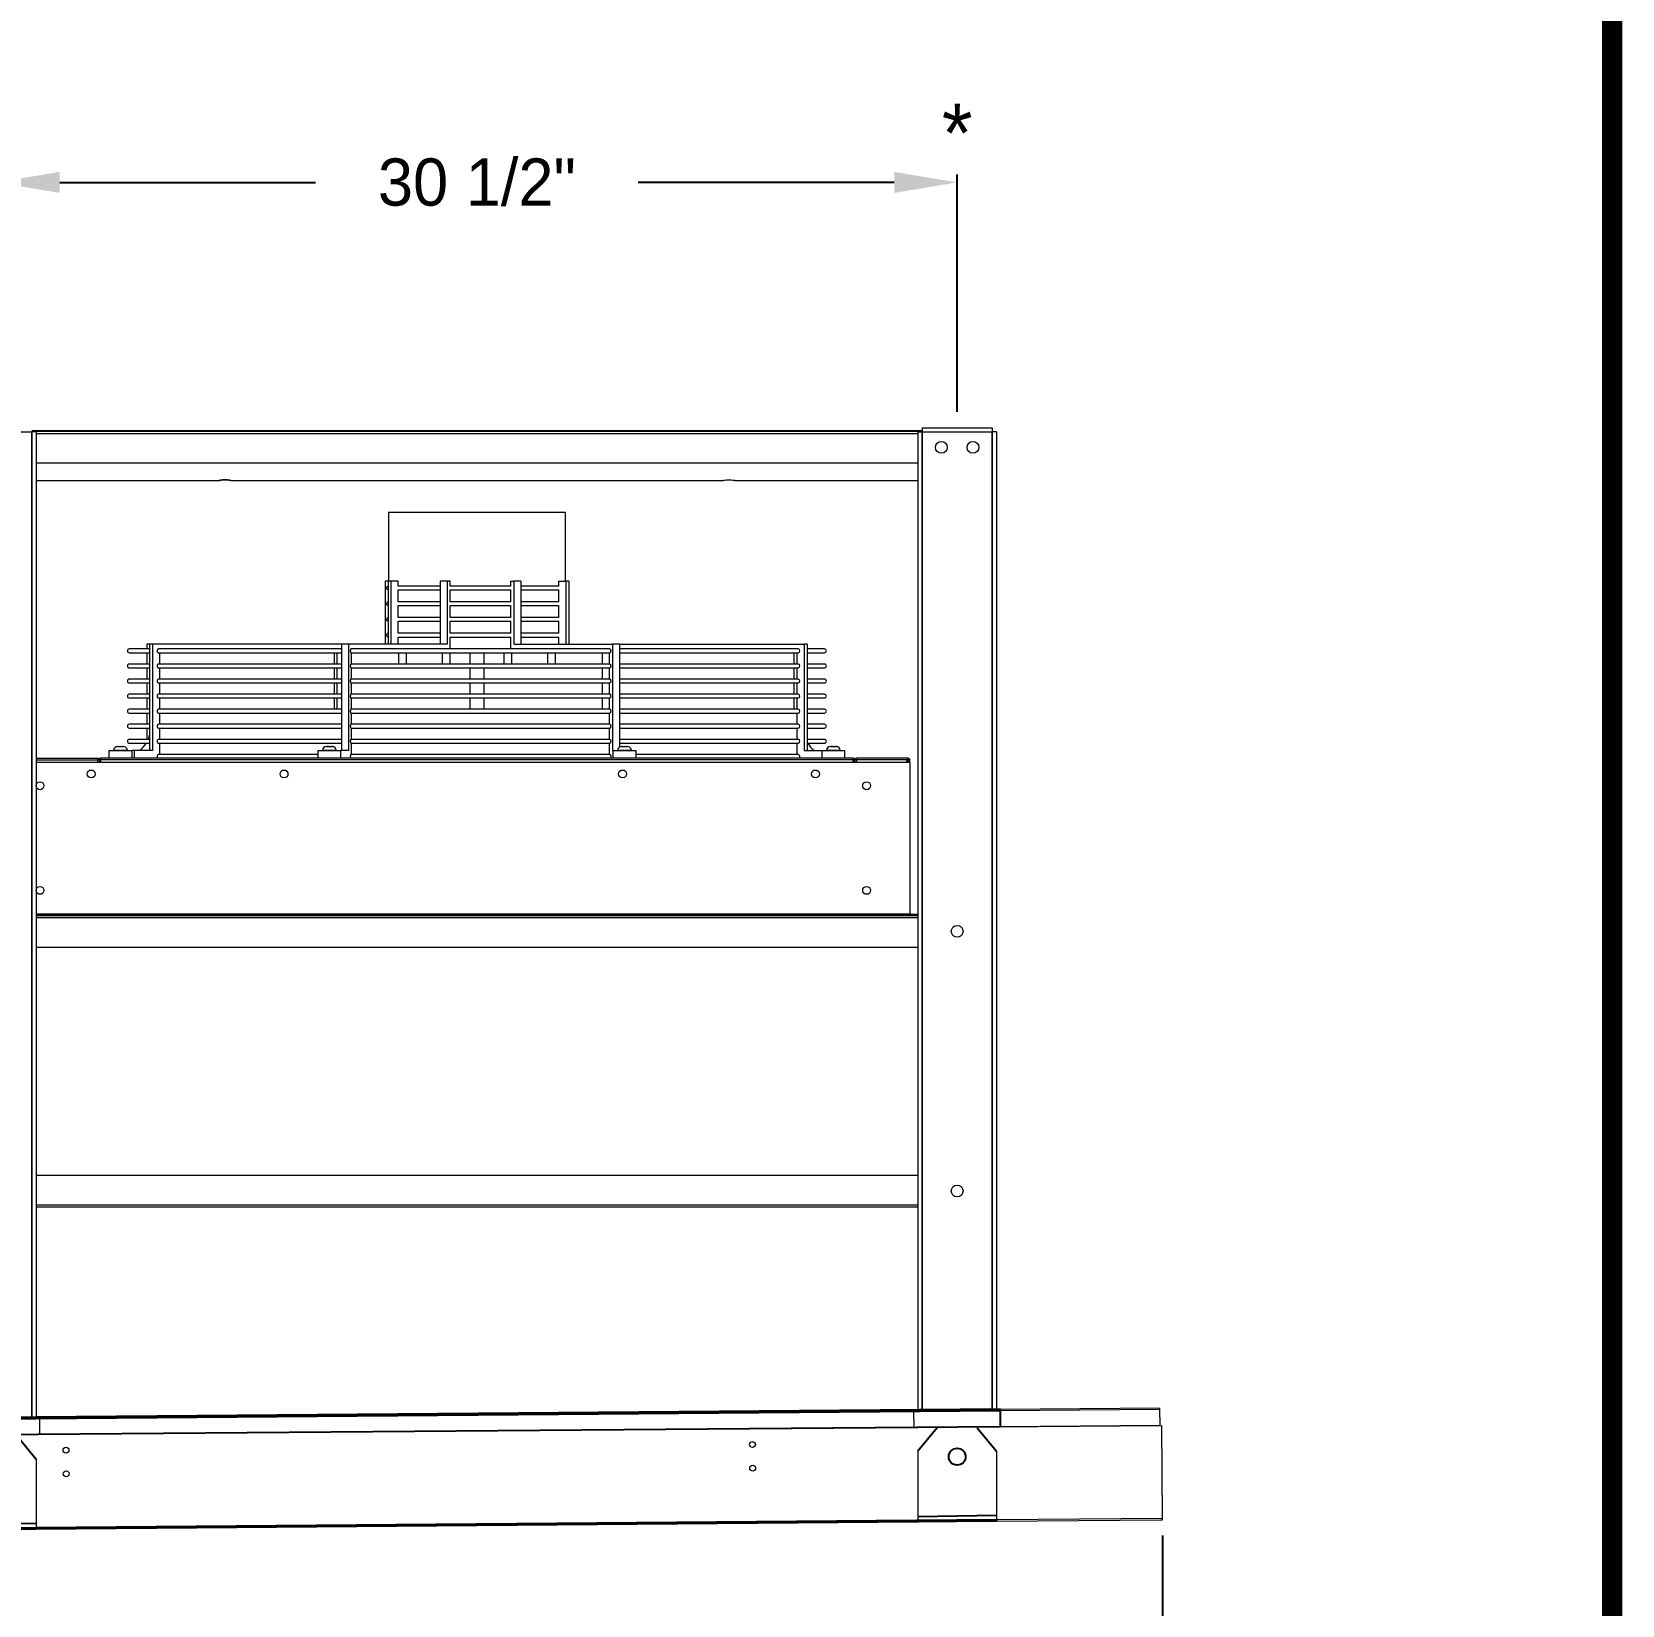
# Model space of a CAD drawing. Extents: x 6 to 271, y -23 to 146.
# Drawn here: x 216.8 to 267.3, y 46.4 to 96.4 of the extents above; entities that cross this region are included whole.
import ezdxf
from ezdxf.enums import TextEntityAlignment as Align

# ---------------------------------------------------------------- set-up
doc = ezdxf.new("R2010")
doc.units = 0
doc.header["$MEASUREMENT"] = 0
doc.layers.get('0').update_dxf_attribs({"linetype": 'CONTINUOUS'})
doc.layers.get('Defpoints').update_dxf_attribs({"linetype": 'CONTINUOUS'})
doc.dimstyles.get("Standard").update_dxf_attribs({"dimtxt": 1.5, "dimasz": 2, "dimexe": 0.25, "dimexo": 0.5, "dimgap": 0.75, "dimtad": 0, "dimtih": 1, "dimtoh": 1, "dimdec": 4, "dimzin": 0, "dimdsep": 46, "dimlunit": 5, "dimtxsty": 'STANDARD', "dimcen": 0.125, "dimclrd": 1, "dimclre": 1, "dimclrt": 1, "dimadec": 0, "dimazin": 0, "dimtfac": 1, "dimtdec": 4, "dimtofl": 0, "dimtmove": 0, "dimatfit": 3, "dimfxl": 1, "dimfrac": 2, "dimtolj": 1, "dimtzin": 0, "dimarcsym": 0})

# ---------------------------------------------------------------- blocks, each defined once
blk = doc.blocks.new('*D32')
at = {"color": 7, "lineweight": -2}
for p, q in [((215.707, 84.32), (215.707, 91.865)), ((217.707, 91.615), (225.832, 91.615)), ((244.207, 91.615), (236.082, 91.615)), ((246.207, 84.32), (246.207, 91.865))]:
    blk.add_line(p, q, dxfattribs=at)
at = {"color": 7}
for points in [[(217.707, 91.948), (217.707, 91.281), (215.707, 91.615)], [(244.207, 91.948), (244.207, 91.281), (246.207, 91.615)]]:
    blk.add_solid(points, dxfattribs=at)
at = {"layer": 'Defpoints', "color": 0}
for p in [(246.207, 91.615), (215.707, 83.82), (246.207, 83.82)]:
    blk.add_point(p, dxfattribs=at)
at = {"color": 7, "insert": (230.957, 91.615), "char_height": 1.5, "attachment_point": 5}
blk.add_mtext('\\A1;30 1/2"', dxfattribs=at)
blk = doc.blocks.new('*D34')
at = {"color": 7, "lineweight": -2}
for p, q in [((252.728, 48.624), (252.728, 37.134)), ((117.732, 47.508), (117.732, 37.134)), ((119.732, 37.384), (182.23, 37.384)), ((250.728, 37.384), (188.23, 37.384))]:
    blk.add_line(p, q, dxfattribs=at)
at = {"color": 7}
for points in [[(119.732, 37.717), (119.732, 37.05), (117.732, 37.384)], [(250.728, 37.717), (250.728, 37.05), (252.728, 37.384)]]:
    blk.add_solid(points, dxfattribs=at)
at = {"layer": 'Defpoints', "color": 0}
for p in [(252.728, 49.124), (117.732, 48.008), (252.728, 37.384)]:
    blk.add_point(p, dxfattribs=at)
at = {"color": 7, "insert": (185.23, 37.384), "char_height": 1.5, "attachment_point": 5}
blk.add_mtext('\\A1;135"', dxfattribs=at)

msp = doc.modelspace()

# ---------------------------------------------------------------- linework, layer by layer
at = {"color": 0, "linetype": 'Continuous', "lineweight": 15}
for p, q in [((214.5926, 83.68486), (216.8216, 83.68486)), ((216.8216, 83.73657), (245.0926, 83.73657)), ((216.8216, 83.68486), (216.8216, 83.68586)), ((216.8226, 83.68486), (216.8216, 83.68486)), ((216.8216, 52.38417), (216.8216, 83.68486)), ((216.9571, 83.68486), (216.8226, 83.68486)), ((216.8226, 83.68486), (216.8226, 52.38417)), ((216.9571, 83.68486), (216.9571, 52.38529)), ((216.9571, 83.63186), (244.9571, 83.63186)), ((244.9571, 83.68486), (245.0916, 83.68486)), ((244.9571, 83.68486), (244.9571, 52.6167)), ((245.0916, 83.68486), (245.0916, 52.61781)), ((245.0926, 83.68486), (245.0916, 83.68486)), ((245.0926, 83.82036), (245.0926, 83.68586)), ((245.0926, 83.82036), (247.3216, 83.82036)), ((245.0926, 83.68586), (247.3216, 83.68586)), ((245.0926, 83.68486), (245.0926, 83.68586)), ((245.0926, 83.68486), (247.3216, 83.68486)), ((245.0926, 52.61782), (245.0926, 83.68486)), ((247.3216, 83.82036), (247.3216, 83.68586)), ((247.3216, 83.68486), (247.3216, 83.68586)), ((247.3216, 52.63624), (247.3216, 83.68486)), ((247.3226, 83.68486), (247.3216, 83.68486)), ((247.4571, 83.68486), (247.3226, 83.68486)), ((247.3226, 83.68486), (247.3226, 52.63625)), ((247.4571, 83.68486), (247.4571, 52.63736)), ((216.9571, 82.70311), (244.9571, 82.70311)), ((216.9571, 82.14103), (222.7696, 82.14103)), ((223.1446, 82.14103), (238.7696, 82.14103)), ((239.14459, 82.14103), (244.9571, 82.14103)), ((232.03339, 81.13136), (228.1446, 81.13136)), ((233.7696, 81.13136), (232.03339, 81.13136)), ((228.03988, 78.94036), (228.03988, 76.94536)), ((228.13326, 78.94036), (228.03988, 78.94036)), ((228.22663, 78.94036), (228.13326, 78.94036)), ((228.13326, 78.94036), (228.13326, 76.94536)), ((228.22663, 78.94036), (228.22663, 76.94536)), ((228.45206, 78.94036), (228.22663, 78.94036)), ((228.45206, 78.78954), (228.45206, 78.94036)), ((229.78743, 78.79048), (228.45206, 78.79048)), ((230.01285, 78.94036), (229.78743, 78.94036)), ((229.78743, 78.94036), (229.78743, 76.94536)), ((230.01285, 78.94036), (230.01285, 76.94536)), ((230.10623, 78.94036), (230.01285, 78.94036)), ((230.10623, 78.78954), (230.10623, 78.94036)), ((232.03339, 78.79048), (230.10623, 78.79048)), ((232.03339, 78.79048), (232.03339, 78.94036)), ((232.03339, 78.94036), (232.12677, 78.94036)), ((232.12677, 78.94036), (232.12677, 76.94536)), ((232.3522, 78.94036), (232.12677, 78.94036)), ((232.3522, 78.94036), (232.3522, 76.94536)), ((233.55551, 78.79048), (232.3522, 78.79048)), ((233.55551, 78.79048), (233.55551, 78.94036)), ((233.55551, 78.94036), (233.78094, 78.94036)), ((233.78094, 78.94036), (233.78094, 76.94536)), ((233.87431, 78.94036), (233.78094, 78.94036)), ((233.87431, 78.94036), (233.87431, 76.94536)), ((228.45206, 78.28954), (228.45206, 78.67141)), ((228.45206, 78.67048), (229.78743, 78.67048)), ((229.78743, 78.29048), (228.45206, 78.29048)), ((230.10623, 78.28954), (230.10623, 78.67141)), ((230.10623, 78.67048), (232.03339, 78.67048)), ((232.03339, 78.29048), (230.10623, 78.29048)), ((232.03339, 78.29048), (232.03339, 78.67048)), ((232.3522, 78.67048), (233.55551, 78.67048)), ((233.55551, 78.29048), (232.3522, 78.29048)), ((233.55551, 78.29048), (233.55551, 78.67048)), ((228.45206, 77.78954), (228.45206, 78.17141)), ((228.45206, 78.17048), (229.78743, 78.17048)), ((229.78743, 77.79048), (228.45206, 77.79048)), ((230.10623, 77.78954), (230.10623, 78.17141)), ((230.10623, 78.17048), (232.03339, 78.17048)), ((232.03339, 77.79048), (230.10623, 77.79048)), ((232.03339, 77.79048), (232.03339, 78.17048)), ((232.3522, 78.17048), (233.55551, 78.17048)), ((233.55551, 77.79048), (232.3522, 77.79048)), ((233.55551, 77.79048), (233.55551, 78.17048)), ((228.45206, 77.28954), (228.45206, 77.67141)), ((228.45206, 77.67048), (229.78743, 77.67048)), ((229.78743, 77.29048), (228.45206, 77.29048)), ((230.10623, 77.28954), (230.10623, 77.67141)), ((230.10623, 77.67048), (232.03339, 77.67048)), ((232.03339, 77.29048), (230.10623, 77.29048)), ((232.03339, 77.29048), (232.03339, 77.67048)), ((232.3522, 77.67048), (233.55551, 77.67048)), ((233.55551, 77.29048), (232.3522, 77.29048)), ((233.55551, 77.29048), (233.55551, 77.67048)), ((220.56345, 76.79048), (219.91698, 76.79048)), ((220.47008, 76.94536), (220.47008, 76.79048)), ((220.56345, 76.94536), (220.47008, 76.94536)), ((220.65683, 76.94536), (220.56345, 76.94536)), ((220.56345, 76.94536), (220.56345, 73.56436)), ((220.65683, 76.94536), (220.65683, 73.56436)), ((226.65191, 76.94536), (220.65683, 76.94536)), ((226.65191, 76.79048), (220.8533, 76.79048)), ((226.87733, 76.94536), (226.65191, 76.94536)), ((226.65191, 76.94536), (226.65191, 73.56436)), ((226.87733, 76.94536), (226.87733, 73.56436)), ((230.01285, 76.94536), (226.87733, 76.94536)), ((235.18197, 76.79048), (226.95881, 76.79048)), ((228.45206, 76.94536), (228.45206, 77.17141)), ((228.45206, 77.17048), (229.78743, 77.17048)), ((230.10623, 76.79048), (230.10623, 77.17141)), ((230.10623, 77.17048), (232.03339, 77.17048)), ((232.03339, 76.79048), (232.03339, 77.17048)), ((232.12677, 76.94536), (235.26229, 76.94536)), ((232.3522, 77.17048), (233.55551, 77.17048)), ((233.55551, 76.94536), (233.55551, 77.17048)), ((235.26229, 76.94536), (235.26229, 73.56436)), ((235.48771, 76.94536), (235.26229, 76.94536)), ((235.48771, 76.94536), (235.48771, 73.67245)), ((235.48771, 76.94536), (241.35074, 76.94536)), ((241.15683, 76.79048), (235.48771, 76.79048)), ((241.35074, 76.94536), (241.35074, 73.56436)), ((241.44412, 76.94536), (241.35074, 76.94536)), ((241.44412, 76.94536), (241.44412, 73.56436)), ((241.99721, 76.79048), (241.44412, 76.79048)), ((219.91698, 76.67048), (220.56345, 76.67048)), ((220.56345, 76.31181), (219.91698, 76.31181)), ((220.47008, 76.67048), (220.47008, 76.31181)), ((220.85323, 76.67048), (226.65191, 76.67048)), ((226.65191, 76.31181), (220.8533, 76.31181)), ((220.88225, 76.31181), (220.88225, 76.67048)), ((226.42648, 76.67048), (226.42648, 76.31181)), ((226.51986, 76.31181), (226.51986, 76.67048)), ((226.95869, 76.67048), (235.18197, 76.67048)), ((235.18197, 76.31181), (226.95881, 76.31181)), ((226.97071, 76.31181), (226.97071, 76.67048)), ((234.94349, 76.31181), (234.94349, 76.67048)), ((235.16891, 76.31181), (235.16891, 76.67048)), ((235.48771, 76.67048), (241.15683, 76.67048)), ((241.15683, 76.31181), (235.48771, 76.31181)), ((241.03194, 76.31181), (241.03194, 76.67048)), ((241.12531, 76.31181), (241.12531, 76.67048)), ((241.44412, 76.67048), (241.99721, 76.67048)), ((241.99721, 76.31181), (241.44412, 76.31181)), ((219.91698, 76.19181), (220.56345, 76.19181)), ((220.56345, 75.83314), (219.91698, 75.83314)), ((220.47008, 76.19181), (220.47008, 75.83314)), ((220.85323, 76.19181), (226.65191, 76.19181)), ((226.65191, 75.83314), (220.8533, 75.83314)), ((220.88225, 75.83314), (220.88225, 76.19181)), ((226.42648, 76.19181), (226.42648, 75.83314)), ((226.51986, 75.83314), (226.51986, 76.19181)), ((226.95869, 76.19181), (235.18197, 76.19181)), ((235.18197, 75.83314), (226.95882, 75.83314)), ((226.97071, 75.83314), (226.97071, 76.19181)), ((234.94349, 75.83314), (234.94349, 76.19181)), ((235.16891, 75.83314), (235.16891, 76.19181)), ((235.48771, 76.19181), (241.15683, 76.19181)), ((241.15683, 75.83314), (235.48771, 75.83314)), ((241.03194, 75.83314), (241.03194, 76.19181)), ((241.12531, 75.83314), (241.12531, 76.19181)), ((241.44412, 76.19181), (241.99721, 76.19181)), ((241.99721, 75.83314), (241.44412, 75.83314)), ((219.91698, 75.71315), (220.56345, 75.71315)), ((220.56345, 75.35448), (219.91698, 75.35448)), ((220.47008, 75.71315), (220.47008, 75.35448)), ((220.85323, 75.71315), (226.65191, 75.71315)), ((226.65191, 75.35448), (220.8533, 75.35448)), ((220.88225, 75.35448), (220.88225, 75.71315)), ((226.42648, 75.71315), (226.42648, 75.35448)), ((226.51986, 75.35448), (226.51986, 75.71315)), ((226.95869, 75.71315), (235.18197, 75.71315)), ((235.18197, 75.35448), (226.95882, 75.35448)), ((226.97071, 75.35448), (226.97071, 75.71315)), ((234.94349, 75.35448), (234.94349, 75.71315)), ((235.16891, 75.35448), (235.16891, 75.71315)), ((235.48771, 75.71315), (241.15683, 75.71315)), ((241.15683, 75.35448), (235.48771, 75.35448)), ((241.03194, 75.35448), (241.03194, 75.71315)), ((241.12531, 75.35448), (241.12531, 75.71315)), ((241.44412, 75.71315), (241.99721, 75.71315)), ((241.99721, 75.35448), (241.44412, 75.35448)), ((219.91698, 75.23448), (220.56345, 75.23448)), ((220.56345, 74.87581), (219.91698, 74.87581)), ((219.91698, 74.75581), (220.56345, 74.75581)), ((220.47008, 75.23448), (220.47008, 74.87581)), ((220.47008, 74.75581), (220.47008, 74.39715)), ((220.85323, 75.23448), (226.65191, 75.23448)), ((220.85323, 74.75581), (226.65191, 74.75581)), ((226.65191, 74.87581), (220.8533, 74.87581)), ((220.88225, 74.87581), (220.88225, 75.23448)), ((220.88225, 74.39715), (220.88225, 74.75581)), ((226.42648, 75.23448), (226.42648, 74.87581)), ((226.51986, 74.87581), (226.51986, 75.23448)), ((226.95869, 75.23448), (235.18197, 75.23448)), ((226.95869, 74.75581), (235.18197, 74.75581)), ((235.18197, 74.87581), (226.95882, 74.87581)), ((226.97071, 74.87581), (226.97071, 75.23448)), ((226.97071, 74.39715), (226.97071, 74.75581)), ((234.94349, 74.87581), (234.94349, 75.23448)), ((235.16891, 74.87581), (235.16891, 75.23448)), ((235.16891, 74.39715), (235.16891, 74.75581)), ((235.48771, 75.23448), (241.15683, 75.23448)), ((241.15683, 74.87581), (235.48771, 74.87581)), ((235.48771, 74.75581), (241.15683, 74.75581)), ((241.03194, 74.87581), (241.03194, 75.23448)), ((241.12531, 74.87581), (241.12531, 75.23448)), ((241.12531, 74.39715), (241.12531, 74.75581)), ((241.44412, 75.23448), (241.99721, 75.23448)), ((241.99721, 74.87581), (241.44412, 74.87581)), ((241.44412, 74.75581), (241.99721, 74.75581)), ((220.56345, 74.39715), (219.91698, 74.39715)), ((219.91698, 74.27715), (220.56345, 74.27715)), ((220.47008, 74.27715), (220.47008, 73.91848)), ((220.85323, 74.27715), (226.65191, 74.27715)), ((226.65191, 74.39715), (220.8533, 74.39715)), ((220.88225, 73.91848), (220.88225, 74.27715)), ((226.95869, 74.27715), (235.18197, 74.27715)), ((235.18197, 74.39715), (226.95881, 74.39715)), ((226.97071, 73.91848), (226.97071, 74.27715)), ((235.16891, 73.91848), (235.16891, 74.27715)), ((241.15683, 74.39715), (235.48771, 74.39715)), ((235.48771, 74.27715), (241.15683, 74.27715)), ((241.12531, 73.91848), (241.12531, 74.27715)), ((241.99721, 74.39715), (241.44412, 74.39715)), ((241.44412, 74.27715), (241.99721, 74.27715)), ((220.56345, 73.91848), (219.91698, 73.91848)), ((219.91698, 73.79848), (220.56345, 73.79848)), ((220.85323, 73.79848), (226.65191, 73.79848)), ((226.65191, 73.91848), (220.8533, 73.91848)), ((220.88225, 73.43982), (220.88225, 73.79848)), ((226.95869, 73.79848), (235.18197, 73.79848)), ((235.18197, 73.91848), (226.95881, 73.91848)), ((226.97071, 73.43982), (226.97071, 73.79848)), ((235.16891, 73.43982), (235.16891, 73.79848)), ((241.15683, 73.91848), (235.48771, 73.91848)), ((235.48771, 73.79848), (241.15683, 73.79848)), ((241.12531, 73.43982), (241.12531, 73.79848)), ((241.99721, 73.91848), (241.44412, 73.91848)), ((241.44412, 73.79848), (241.99721, 73.79848)), ((216.9571, 73.32036), (218.9061, 73.32036)), ((216.9571, 73.26936), (218.9061, 73.26936)), ((218.9061, 73.32036), (218.9061, 73.26936)), ((218.9061, 73.26936), (218.9061, 73.19536)), ((218.9571, 73.26936), (218.9071, 73.26936)), ((218.9071, 73.26936), (218.9071, 73.19536)), ((218.9571, 73.27156), (218.9571, 73.19536)), ((219.0049, 73.27156), (218.9571, 73.27156)), ((219.0049, 73.27156), (219.0049, 73.19536)), ((242.9083, 73.32036), (219.0059, 73.32036)), ((219.0059, 73.32036), (219.0059, 73.27156)), ((242.9083, 73.27156), (219.0059, 73.27156)), ((219.0059, 73.27156), (219.0059, 73.19536)), ((219.27057, 73.56436), (219.29866, 73.56436)), ((219.29866, 73.56436), (220.00857, 73.56436)), ((219.85832, 73.56536), (219.42082, 73.56536)), ((219.54482, 73.68936), (219.54498, 73.68936)), ((219.5477, 73.68936), (219.54498, 73.68936)), ((219.5477, 73.68936), (219.55821, 73.68936)), ((219.56889, 73.68936), (219.55821, 73.68936)), ((219.56889, 73.68936), (219.64493, 73.68936)), ((219.65649, 73.68936), (219.64493, 73.68936)), ((219.66277, 73.68936), (219.65649, 73.68936)), ((219.66277, 73.68936), (219.68813, 73.68936)), ((219.70267, 73.68936), (219.68813, 73.68936)), ((219.70267, 73.68936), (219.73432, 73.68936)), ((220.07386, 73.56436), (220.00857, 73.56436)), ((220.07386, 73.56436), (220.07386, 73.32036)), ((220.65683, 73.56436), (220.07386, 73.56436)), ((225.90023, 73.43982), (220.8533, 73.43982)), ((225.90023, 73.56436), (225.92831, 73.56436)), ((225.92831, 73.56436), (226.63823, 73.56436)), ((226.48798, 73.56536), (226.05047, 73.56536)), ((226.17447, 73.68936), (226.20613, 73.68936)), ((226.22067, 73.68936), (226.20613, 73.68936)), ((226.22067, 73.68936), (226.24603, 73.68936)), ((226.25231, 73.68936), (226.24603, 73.68936)), ((226.26387, 73.68936), (226.25231, 73.68936)), ((226.26387, 73.68936), (226.33991, 73.68936)), ((226.35058, 73.68936), (226.33991, 73.68936)), ((226.35058, 73.68936), (226.36109, 73.68936)), ((226.36382, 73.68936), (226.36109, 73.68936)), ((226.36382, 73.68936), (226.36397, 73.68936)), ((226.87733, 73.56436), (226.63823, 73.56436)), ((235.18197, 73.43982), (226.95881, 73.43982)), ((235.26229, 73.56436), (235.27597, 73.56436)), ((235.27597, 73.56436), (235.30406, 73.56436)), ((235.30406, 73.56436), (236.01397, 73.56436)), ((235.44287, 73.56536), (235.42622, 73.56536)), ((235.86372, 73.56536), (235.44287, 73.56536)), ((235.55022, 73.68936), (235.55037, 73.68936)), ((235.5531, 73.68936), (235.55037, 73.68936)), ((235.5531, 73.68936), (235.56361, 73.68936)), ((235.57429, 73.68936), (235.56361, 73.68936)), ((235.57429, 73.68936), (235.65033, 73.68936)), ((235.66188, 73.68936), (235.65033, 73.68936)), ((235.66816, 73.68936), (235.66188, 73.68936)), ((235.66816, 73.68936), (235.69353, 73.68936)), ((235.70807, 73.68936), (235.69353, 73.68936)), ((235.70807, 73.68936), (235.73972, 73.68936)), ((241.15683, 73.43982), (236.01397, 73.43982)), ((241.35074, 73.56436), (241.90562, 73.56436)), ((241.90562, 73.56436), (241.93371, 73.56436)), ((241.93371, 73.56436), (242.64362, 73.56436)), ((242.19091, 73.56536), (242.05587, 73.56536)), ((242.17987, 73.68936), (242.21152, 73.68936)), ((242.49337, 73.56536), (242.19091, 73.56536)), ((242.22606, 73.68936), (242.21152, 73.68936)), ((242.22606, 73.68936), (242.25143, 73.68936)), ((242.25771, 73.68936), (242.25143, 73.68936)), ((242.26926, 73.68936), (242.25771, 73.68936)), ((242.26926, 73.68936), (242.3453, 73.68936)), ((242.35598, 73.68936), (242.3453, 73.68936)), ((242.35598, 73.68936), (242.36649, 73.68936)), ((242.36922, 73.68936), (242.36649, 73.68936)), ((242.36922, 73.68936), (242.36937, 73.68936)), ((242.9083, 73.32036), (242.9083, 73.27156)), ((242.9083, 73.27156), (242.9083, 73.19536)), ((242.9093, 73.27156), (242.9571, 73.27156)), ((242.9093, 73.19536), (242.9093, 73.27156)), ((242.9571, 73.19536), (242.9571, 73.27156)), ((243.0071, 73.26936), (242.9571, 73.26936)), ((243.0071, 73.26936), (243.0071, 73.19536)), ((243.0081, 73.26936), (243.0081, 73.32036)), ((244.6561, 73.32036), (243.0081, 73.32036)), ((243.0081, 73.19536), (243.0081, 73.26936)), ((244.6551, 73.26936), (243.0081, 73.26936)), ((244.6551, 73.26936), (244.5811, 73.19536)), ((244.5831, 73.19536), (244.6561, 73.26836)), ((244.6561, 73.27036), (244.6561, 73.32036)), ((244.6561, 73.26836), (244.6561, 73.19536)), ((244.7071, 73.26936), (244.6571, 73.26936)), ((244.7071, 73.19536), (244.7071, 73.26936)), ((216.9571, 73.19536), (244.7071, 73.19536)), ((244.7071, 73.19536), (244.7071, 68.37136)), ((216.9571, 68.37136), (244.7071, 68.37136)), ((216.9571, 68.37036), (244.7071, 68.37036)), ((216.9571, 68.32036), (244.9571, 68.32036)), ((216.9571, 68.25686), (244.9571, 68.25686)), ((244.7071, 68.37136), (244.7071, 68.37036)), ((244.7071, 68.37036), (244.7071, 68.32036)), ((244.7081, 68.37036), (244.7081, 68.32036)), ((244.7081, 68.37036), (244.9571, 68.37036)), ((216.9571, 67.32036), (244.9571, 67.32036)), ((216.9571, 60.07036), (244.9571, 60.07036)), ((216.9571, 59.13386), (244.9571, 59.13386)), ((216.9571, 59.07036), (244.9571, 59.07036)), ((217.07436, 52.38625), (244.82341, 52.61559)), ((217.07472, 52.34206), (244.82378, 52.5714)), ((244.82378, 52.5714), (244.82341, 52.61559)), ((244.82378, 52.5714), (244.82801, 52.05969)), ((247.57332, 52.63832), (252.63565, 52.68016)), ((247.57332, 52.63832), (247.57368, 52.59413)), ((247.57368, 52.59413), (252.63601, 52.63597)), ((247.57791, 52.08241), (247.57368, 52.59413)), ((252.63565, 52.68016), (252.63601, 52.63597)), ((252.63601, 52.63597), (252.64024, 52.12425)), ((216.9571, 51.82863), (244.9571, 52.06005)), ((217.07436, 52.38625), (217.07472, 52.34206)), ((217.07895, 51.83035), (217.07472, 52.34206)), ((244.82801, 52.05969), (217.07895, 51.83035)), ((247.4571, 52.08071), (252.70274, 52.12406)), ((252.64024, 52.12425), (247.57791, 52.08241)), ((252.72711, 49.17516), (252.70274, 52.12406)), ((216.9571, 51.05185), (216.9571, 48.87918)), ((244.9571, 51.30393), (244.9571, 49.09027)), ((247.4571, 51.30393), (247.4571, 49.13126)), ((216.9571, 48.87953), (244.9571, 49.11095)), ((216.9571, 48.82853), (244.9571, 49.05994)), ((247.4571, 49.13161), (252.72711, 49.17516)), ((247.4571, 49.08061), (252.67654, 49.12374)), ((252.67654, 49.12374), (252.72754, 49.12417))]:
    msp.add_line(p, q, dxfattribs=at)
at = {"color": 0}
for p, q in [((247.57332, 52.63832), (123.82755, 51.61559)), ((123.82791, 51.5714), (247.57368, 52.594)), ((247.57368, 52.594), (247.57791, 52.08241)), ((247.57791, 52.08241), (123.9571, 51.06001)), ((245.56764, 52.04967), (244.9571, 51.30393)), ((246.84655, 52.04967), (247.4571, 51.30393)), ((216.34655, 51.7976), (216.9571, 51.05185)), ((123.9571, 48.11091), (247.4571, 49.13161)), ((247.45752, 49.08061), (123.9571, 48.05991)), ((216.9571, 49.00418), (214.4571, 48.96319)), ((247.4571, 49.25626), (244.9571, 49.21527)), ((244.9571, 49.09027), (244.9571, 49.03926)), ((247.4571, 49.13161), (247.45752, 49.08061))]:
    msp.add_line(p, q, dxfattribs=at)
at = {"color": 0, "const_width": 0.63999}
msp.add_lwpolyline([(11.00839, -18.24898), (267.00583, -18.24898), (267.00583, 141.74942), (11.00839, 141.74942), (11.00839, -18.24898)], dxfattribs=at)
at = {"color": 0, "linetype": 'Continuous', "lineweight": 15, "flags": 128}
for points in [[(222.7696, 82.14103), (222.77719, 82.14709), (222.79936, 82.15265), (222.83431, 82.15728), (222.87921, 82.16058), (222.93041, 82.16231), (222.98378, 82.16231), (223.03499, 82.16058), (223.07988, 82.15728), (223.11483, 82.15265), (223.137, 82.14709), (223.1446, 82.14103)], [(223.1446, 82.14103), (223.13693, 82.14708), (223.11473, 82.15264), (223.07978, 82.15725), (223.03491, 82.16055), (222.98376, 82.16227), (222.93044, 82.16227), (222.87928, 82.16055), (222.83441, 82.15725), (222.79946, 82.15264), (222.77726, 82.14708), (222.7696, 82.14103)], [(238.7696, 82.14103), (238.77719, 82.14709), (238.79936, 82.15265), (238.83431, 82.15728), (238.87921, 82.16058), (238.93041, 82.16231), (238.98378, 82.16231), (239.03499, 82.16058), (239.07988, 82.15728), (239.11483, 82.15265), (239.137, 82.14709), (239.14459, 82.14103)], [(239.14459, 82.14103), (239.13694, 82.14708), (239.13182, 82.1488)], [(235.18197, 76.79048), (235.18202, 76.79048), (235.1913, 76.7853), (235.19898, 76.77077), (235.20376, 76.74937), (235.20482, 76.72475), (235.20199, 76.7011), (235.19574, 76.68246), (235.18714, 76.67202), (235.18197, 76.67048)], [(235.18197, 76.31181), (235.18622, 76.31077), (235.19459, 76.30194), (235.201, 76.28536), (235.20448, 76.2636), (235.20448, 76.24002), (235.201, 76.21826), (235.19459, 76.20169), (235.18622, 76.19285), (235.18197, 76.19181)], [(235.18197, 75.83314), (235.18622, 75.83211), (235.19459, 75.82327), (235.201, 75.80669), (235.20448, 75.78494), (235.20448, 75.76135), (235.201, 75.7396), (235.19459, 75.72302), (235.18622, 75.71418), (235.18197, 75.71315)], [(235.18197, 75.35448), (235.18622, 75.35344), (235.19459, 75.3446), (235.201, 75.32803), (235.20448, 75.30627), (235.20448, 75.28269), (235.201, 75.26093), (235.19459, 75.24435), (235.18622, 75.23552), (235.18197, 75.23448)], [(235.18197, 74.87581), (235.18622, 74.87477), (235.19459, 74.86594), (235.201, 74.84936), (235.20448, 74.8276), (235.20448, 74.80402), (235.201, 74.78227), (235.19459, 74.76569), (235.18622, 74.75685), (235.18197, 74.75581)], [(235.18197, 74.39715), (235.18622, 74.39611), (235.19459, 74.38727), (235.201, 74.3707), (235.20448, 74.34894), (235.20448, 74.32536), (235.201, 74.3036), (235.19459, 74.28702), (235.18622, 74.27819), (235.18197, 74.27715)], [(220.56345, 74.06328), (220.5249, 73.94703), (220.51293, 73.91848)], [(235.18197, 73.91848), (235.18622, 73.91744), (235.19459, 73.90861), (235.201, 73.89203), (235.20448, 73.87027), (235.20448, 73.84669), (235.201, 73.82493), (235.19459, 73.80836), (235.18622, 73.79952), (235.18197, 73.79848)], [(235.18197, 73.43982), (235.18648, 73.43865), (235.19491, 73.42937), (235.20129, 73.41222), (235.2046, 73.38992), (235.20431, 73.36601), (235.20291, 73.35524)], [(252.72754, 49.12417), (252.72753, 49.12514), (252.7275, 49.12805), (252.72747, 49.13276), (252.72741, 49.1391), (252.72735, 49.14683), (252.72728, 49.15565), (252.7272, 49.16521), (252.72711, 49.17516)]]:
    msp.add_lwpolyline(points, dxfattribs=at)
at = {"color": 0, "linetype": 'Continuous', "lineweight": 15}
for centre, radius in [((245.7071, 83.19536), 0.1875), ((246.7071, 83.19536), 0.1875), ((218.7071, 72.82036), 0.125), ((224.8321, 72.82036), 0.125), ((235.5821, 72.82036), 0.125), ((241.7071, 72.82036), 0.125), ((217.0821, 72.44536), 0.125), ((243.3321, 72.44536), 0.125), ((217.0821, 69.12136), 0.125), ((243.3321, 69.12136), 0.125), ((246.2071, 67.82036), 0.1875), ((246.2071, 59.57036), 0.1875), ((239.70732, 51.51664), 0.09375), ((217.90806, 51.33648), 0.09375), ((217.91426, 50.5865), 0.09375), ((239.71352, 50.76667), 0.09375)]:
    msp.add_circle(centre, radius, dxfattribs=at)
at = {"color": 0}
msp.add_circle((246.2071, 51.12825), 0.26853, dxfattribs=at)
at = {"color": 0, "linetype": 'Continuous', "lineweight": 15}
for centre, radius, start, end in [((228.1446, 78.73048), 0.06, 100.892283, 259.107717), ((228.1446, 78.23048), 0.06, 100.892283, 259.107717), ((228.1446, 77.73048), 0.06, 100.892283, 259.107717), ((228.1446, 77.23048), 0.06, 100.892283, 259.107717), ((219.91698, 76.73048), 0.06, 90, 270), ((241.15366, 76.73048), 0.06008, 273.025613, 86.974387), ((241.99721, 76.73048), 0.06, 270, 90), ((219.91698, 76.25181), 0.06, 90, 270), ((241.15354, 76.25181), 0.06009, 273.142971, 86.857029), ((241.99721, 76.25181), 0.06, 270, 90), ((219.91698, 75.77314), 0.06, 90, 270), ((241.15354, 75.77314), 0.06009, 273.14141, 86.85859), ((241.99721, 75.77314), 0.06, 270, 90), ((219.91698, 75.29448), 0.06, 90, 270), ((241.15354, 75.29448), 0.06009, 273.142971, 86.857029), ((241.99721, 75.29448), 0.06, 270, 90), ((219.91698, 74.81581), 0.06, 90, 270), ((241.15354, 74.81581), 0.06009, 273.14141, 86.85859), ((241.99721, 74.81581), 0.06, 270, 90), ((219.91698, 74.33715), 0.06, 90, 270), ((241.15354, 74.33715), 0.06009, 273.142971, 86.857029), ((241.99721, 74.33715), 0.06, 270, 90), ((219.91698, 73.85848), 0.06, 90, 270), ((219.5968, 74.31936), 1, 310.97463, 328.608789), ((241.15354, 73.85848), 0.06009, 273.142971, 86.857029), ((242.3174, 74.31936), 1, 211.391211, 229.02537), ((241.99721, 73.85848), 0.06, 270, 90), ((218.9061, 73.26936), 0.051, 0, 90), ((218.9061, 73.26936), 0.001, 0, 90), ((219.0059, 73.27156), 0.0488, 90, 180), ((219.0059, 73.27156), 0.001, 90, 180), ((219.54482, 73.56536), 0.124, 90, 180), ((219.73432, 73.56536), 0.124, 0, 90), ((226.17448, 73.56536), 0.124, 90, 180), ((226.36398, 73.56536), 0.124, 0, 90), ((235.55022, 73.56536), 0.124, 90, 180), ((235.73972, 73.56536), 0.124, 0, 90), ((241.15334, 73.38032), 0.0596, 335.107681, 86.642469), ((242.17987, 73.56536), 0.124, 90, 180), ((242.36937, 73.56536), 0.124, 0, 90), ((242.9083, 73.27156), 0.0488, 0, 90), ((242.9083, 73.27156), 0.001, 0, 90), ((243.0081, 73.26936), 0.051, 90, 180), ((243.0081, 73.26936), 0.001, 90, 180), ((244.6561, 73.26936), 0.051, 0, 90), ((244.6561, 73.26936), 0.001, 0, 90), ((244.7081, 68.37136), 0.001, 180, 270), ((244.82095, 52.05929), 0.00706, 357.51201, 3.248752), ((247.52694, 52.08138), 0.05098, 0.363477, 1.157981), ((252.65094, 52.12397), 0.0107, 178.486995, 182.273767), ((217.1265, 51.83047), 0.04755, 180.144636, 180.996487)]:
    msp.add_arc(centre, radius, start, end, dxfattribs=at)
for points in [[(245.0926, 83.69536), (216.8216, 83.69536)], [(216.9571, 82.14062), (222.7696, 82.14062)], [(223.1446, 82.14062), (238.7696, 82.14062)], [(239.14459, 82.14062), (244.9571, 82.14062)], [(228.1446, 81.13136), (228.1446, 78.94036)], [(233.7696, 78.94036), (233.7696, 81.13136)], [(228.46697, 76.67048), (228.46697, 76.31181)], [(228.71696, 76.31181), (228.71696, 76.67048)], [(229.85243, 76.67048), (229.85243, 76.31181)], [(230.10243, 76.31181), (230.10243, 76.67048)], [(230.7306, 76.67048), (230.7306, 76.31181)], [(231.1836, 76.31181), (231.1836, 76.67048)], [(231.81177, 76.67048), (231.81177, 76.31181)], [(232.06177, 76.31181), (232.06177, 76.67048)], [(233.19723, 76.67048), (233.19723, 76.31181)], [(233.44723, 76.31181), (233.44723, 76.67048)], [(230.7306, 76.19181), (230.7306, 75.83314)], [(231.1836, 75.83314), (231.1836, 76.19181)], [(230.7306, 75.71315), (230.7306, 75.35448)], [(231.1836, 75.35448), (231.1836, 75.71315)], [(230.7306, 75.23448), (230.7306, 74.87581)], [(231.1836, 74.87581), (231.1836, 75.23448)], [(219.27057, 73.56436), (219.27057, 73.32036)], [(219.42082, 73.56536), (219.42082, 73.56436)], [(219.54498, 73.68936), (219.541, 73.68929)], [(219.541, 73.68929), (219.5477, 73.68936)], [(219.55821, 73.68936), (219.56492, 73.68929)], [(219.56492, 73.68929), (219.56889, 73.68936)], [(219.64493, 73.68936), (219.64658, 73.68929)], [(219.64658, 73.68929), (219.66277, 73.68936)], [(219.68813, 73.68936), (219.70432, 73.68929)], [(219.70432, 73.68929), (219.70267, 73.68936)], [(219.85832, 73.56436), (219.85832, 73.56536)], [(220.00857, 73.32036), (220.00857, 73.56436)], [(225.90023, 73.56436), (225.90023, 73.32036)], [(226.05047, 73.56536), (226.05047, 73.56436)], [(226.20613, 73.68936), (226.20448, 73.68929)], [(226.20448, 73.68929), (226.22067, 73.68936)], [(226.24603, 73.68936), (226.26222, 73.68929)], [(226.26222, 73.68929), (226.26387, 73.68936)], [(226.33991, 73.68936), (226.34388, 73.68929)], [(226.34388, 73.68929), (226.35058, 73.68936)], [(226.36109, 73.68936), (226.3678, 73.68929)], [(226.3678, 73.68929), (226.36382, 73.68936)], [(226.48798, 73.56436), (226.48798, 73.56536)], [(226.63823, 73.32036), (226.63823, 73.56436)], [(235.27597, 73.56436), (235.27597, 73.32036)], [(235.42622, 73.56536), (235.42622, 73.56436)], [(235.55037, 73.68936), (235.5464, 73.68929)], [(235.5464, 73.68929), (235.5531, 73.68936)], [(235.56361, 73.68936), (235.57032, 73.68929)], [(235.57032, 73.68929), (235.57429, 73.68936)], [(235.65033, 73.68936), (235.65197, 73.68929)], [(235.65197, 73.68929), (235.66816, 73.68936)], [(235.69353, 73.68936), (235.70972, 73.68929)], [(235.70972, 73.68929), (235.70807, 73.68936)], [(235.86372, 73.56436), (235.86372, 73.56536)], [(236.01397, 73.32036), (236.01397, 73.56436)], [(241.90562, 73.56436), (241.90562, 73.32036)], [(242.05587, 73.56536), (242.05587, 73.56436)], [(242.21152, 73.68936), (242.20987, 73.68929)], [(242.20987, 73.68929), (242.22606, 73.68936)], [(242.25143, 73.68936), (242.26762, 73.68929)], [(242.26762, 73.68929), (242.26926, 73.68936)], [(242.3453, 73.68936), (242.34928, 73.68929)], [(242.34928, 73.68929), (242.35598, 73.68936)], [(242.36649, 73.68936), (242.3732, 73.68929)], [(242.3732, 73.68929), (242.36922, 73.68936)], [(242.49337, 73.56436), (242.49337, 73.56536)], [(242.64362, 73.32036), (242.64362, 73.56436)]]:
    msp.add_open_spline(points, degree=1, dxfattribs=at)
for points, knots in [([(220.85927, 76.78926), (220.85608, 76.7898), (220.84672, 76.79138), (220.83115, 76.78656), (220.81519, 76.77575), (220.8035, 76.7595), (220.79742, 76.74007), (220.79763, 76.71953), (220.80411, 76.70027), (220.81613, 76.68427), (220.83229, 76.67399), (220.84647, 76.66958), (220.85432, 76.67094), (220.85601, 76.67123)], [0, 0, 0, 0, 0.05278573, 0.15493337, 0.25708136, 0.35921466, 0.46132522, 0.56340869, 0.66548587, 0.76757717, 0.86968263, 0.97181429, 1, 1, 1, 1]), ([(226.96125, 76.78973), (226.96094, 76.78994), (226.95814, 76.79186), (226.95248, 76.78905), (226.9454, 76.78092), (226.93976, 76.76644), (226.93627, 76.74808), (226.9353, 76.72769), (226.93697, 76.70765), (226.94109, 76.6901), (226.94719, 76.67742), (226.95345, 76.67071), (226.95744, 76.67116), (226.95884, 76.67132)], [0, 0, 0, 0, 0.01291758, 0.11640423, 0.21988361, 0.32335614, 0.42679932, 0.53022529, 0.63363382, 0.73704946, 0.84047647, 0.94392563, 1, 1, 1, 1]), ([(220.85927, 76.3106), (220.85608, 76.31113), (220.84672, 76.31271), (220.83115, 76.30789), (220.81519, 76.29709), (220.8035, 76.28084), (220.79742, 76.26141), (220.79763, 76.24087), (220.8041, 76.2216), (220.81613, 76.20561), (220.83229, 76.19533), (220.84647, 76.19091), (220.85432, 76.19227), (220.85601, 76.19257)], [0, 0, 0, 0, 0.05278627, 0.15493513, 0.25708295, 0.35921609, 0.46132086, 0.56341012, 0.66548714, 0.76757368, 0.86968208, 0.97181358, 1, 1, 1, 1]), ([(226.96125, 76.31106), (226.96094, 76.31128), (226.95814, 76.3132), (226.95248, 76.31039), (226.9454, 76.30225), (226.93976, 76.28777), (226.93627, 76.26942), (226.9353, 76.24902), (226.93697, 76.22899), (226.94109, 76.21143), (226.94719, 76.19875), (226.95345, 76.19205), (226.95744, 76.1925), (226.95884, 76.19266)], [0, 0, 0, 0, 0.0129176, 0.1164044, 0.21988647, 0.32335494, 0.42680367, 0.53022381, 0.63363837, 0.73704904, 0.8404762, 0.9439255, 1, 1, 1, 1]), ([(220.85932, 75.832), (220.85532, 75.83251), (220.84512, 75.83383), (220.82896, 75.8282), (220.81345, 75.81661), (220.8024, 75.79986), (220.79709, 75.78016), (220.79811, 75.75965), (220.80534, 75.74071), (220.81798, 75.72525), (220.83452, 75.71582), (220.84809, 75.71201), (220.85511, 75.71346), (220.85602, 75.71365)], [0, 0, 0, 0, 0.06581169, 0.16795577, 0.27008719, 0.37220463, 0.47430117, 0.57637215, 0.67843989, 0.78052174, 0.88262043, 0.98473453, 1, 1, 1, 1]), ([(226.96128, 75.83193), (226.95976, 75.83248), (226.95568, 75.83395), (226.94908, 75.82873), (226.94256, 75.81752), (226.93785, 75.80101), (226.93549, 75.78144), (226.93575, 75.7609), (226.93859, 75.74181), (226.9437, 75.72605), (226.95048, 75.71632), (226.95589, 75.71215), (226.95862, 75.71331), (226.95882, 75.71339)], [0, 0, 0, 0, 0.06116858, 0.16460927, 0.26805449, 0.37147735, 0.47487735, 0.57825486, 0.68162572, 0.78500464, 0.88841055, 0.99183681, 1, 1, 1, 1]), ([(220.85932, 75.35333), (220.85532, 75.35385), (220.84512, 75.35517), (220.82896, 75.34954), (220.81345, 75.33795), (220.8024, 75.32119), (220.79709, 75.3015), (220.79811, 75.28098), (220.80534, 75.26204), (220.81798, 75.24659), (220.83452, 75.23716), (220.84809, 75.23334), (220.85511, 75.2348), (220.85602, 75.23499)], [0, 0, 0, 0, 0.06581179, 0.16795765, 0.27008923, 0.37220684, 0.47429783, 0.57637491, 0.67844282, 0.78052039, 0.88261925, 0.98473451, 1, 1, 1, 1]), ([(226.96128, 75.35327), (226.95976, 75.35381), (226.95568, 75.35529), (226.94908, 75.35006), (226.94256, 75.33885), (226.93785, 75.32234), (226.93549, 75.30277), (226.93575, 75.28224), (226.93859, 75.26314), (226.9437, 75.24738), (226.95048, 75.23765), (226.95589, 75.23349), (226.95862, 75.23464), (226.95882, 75.23473)], [0, 0, 0, 0, 0.06116905, 0.16461122, 0.2680564, 0.37147922, 0.47487344, 0.57825692, 0.68162774, 0.78500661, 0.88840946, 0.99183682, 1, 1, 1, 1]), ([(220.85932, 74.87466), (220.85532, 74.87518), (220.84512, 74.8765), (220.82896, 74.87087), (220.81345, 74.85928), (220.8024, 74.84252), (220.79709, 74.82283), (220.79811, 74.80232), (220.80534, 74.78338), (220.81798, 74.76792), (220.83452, 74.75849), (220.84809, 74.75468), (220.85511, 74.75613), (220.85602, 74.75632)], [0, 0, 0, 0, 0.06581169, 0.16795577, 0.27008719, 0.37220463, 0.47430117, 0.57637215, 0.67843989, 0.78052174, 0.88262043, 0.98473453, 1, 1, 1, 1]), ([(226.96128, 74.8746), (226.95976, 74.87515), (226.95568, 74.87662), (226.94908, 74.8714), (226.94256, 74.86019), (226.93785, 74.84367), (226.93549, 74.82411), (226.93575, 74.80357), (226.93859, 74.78448), (226.9437, 74.76872), (226.95048, 74.75899), (226.95589, 74.75482), (226.95862, 74.75598), (226.95882, 74.75606)], [0, 0, 0, 0, 0.06116858, 0.16460927, 0.26805449, 0.37147735, 0.47487735, 0.57825486, 0.68162572, 0.78500464, 0.88841055, 0.99183681, 1, 1, 1, 1]), ([(220.85927, 74.39593), (220.85608, 74.39647), (220.84672, 74.39805), (220.83115, 74.39323), (220.81519, 74.38243), (220.8035, 74.36617), (220.79742, 74.34674), (220.79763, 74.3262), (220.8041, 74.30694), (220.81613, 74.29094), (220.83229, 74.28066), (220.84647, 74.27625), (220.85432, 74.27761), (220.85601, 74.2779)], [0, 0, 0, 0, 0.05278581, 0.15493497, 0.25707989, 0.35921802, 0.46132309, 0.56341266, 0.66548999, 0.76757683, 0.86968245, 0.97181425, 1, 1, 1, 1]), ([(226.96125, 74.3964), (226.96094, 74.39661), (226.95814, 74.39853), (226.95248, 74.39572), (226.9454, 74.38759), (226.93976, 74.37311), (226.93627, 74.35475), (226.9353, 74.33436), (226.93697, 74.31432), (226.94109, 74.29677), (226.94719, 74.28409), (226.95345, 74.27738), (226.95744, 74.27784), (226.95884, 74.27799)], [0, 0, 0, 0, 0.0129176, 0.1164044, 0.21988647, 0.32335494, 0.42680367, 0.53022381, 0.63363837, 0.73704904, 0.8404762, 0.9439255, 1, 1, 1, 1]), ([(220.85927, 73.91727), (220.85608, 73.91781), (220.84672, 73.91938), (220.83115, 73.91457), (220.81519, 73.90376), (220.8035, 73.88751), (220.79742, 73.86808), (220.79763, 73.84754), (220.80411, 73.82827), (220.81613, 73.81228), (220.83229, 73.802), (220.84647, 73.79758), (220.85432, 73.79894), (220.85601, 73.79924)], [0, 0, 0, 0, 0.05278574, 0.15493341, 0.25708142, 0.35921474, 0.4613225, 0.56340897, 0.66548617, 0.76757519, 0.86968223, 0.97181391, 1, 1, 1, 1]), ([(226.96125, 73.91773), (226.96094, 73.91795), (226.95814, 73.91987), (226.95248, 73.91706), (226.9454, 73.90892), (226.93976, 73.89444), (226.93627, 73.87609), (226.9353, 73.8557), (226.93697, 73.83566), (226.94109, 73.8181), (226.94719, 73.80542), (226.95345, 73.79872), (226.95744, 73.79917), (226.95884, 73.79933)], [0, 0, 0, 0, 0.01291757, 0.11640421, 0.21988484, 0.32335523, 0.42680109, 0.53022704, 0.63363554, 0.7370486, 0.84047748, 0.94392559, 1, 1, 1, 1]), ([(220.85933, 73.43868), (220.85525, 73.43919), (220.84495, 73.44048), (220.82873, 73.43476), (220.81327, 73.4231), (220.80228, 73.40628), (220.79711, 73.38659), (220.79786, 73.36884), (220.80136, 73.35889), (220.80265, 73.35524)], [0, 0, 0, 0, 0.105413716, 0.265762783, 0.426095689, 0.58641146, 0.746685715, 0.906927436, 1, 1, 1, 1]), ([(226.96125, 73.4386), (226.96018, 73.43912), (226.95657, 73.44088), (226.9503, 73.43666), (226.94355, 73.42652), (226.93848, 73.4107), (226.93574, 73.39156), (226.93544, 73.37209), (226.93702, 73.36048), (226.93774, 73.35524)], [0, 0, 0, 0, 0.06751503, 0.22767735, 0.38785377, 0.54800064, 0.70810554, 0.86818075, 1, 1, 1, 1]), ([(244.6561, 73.32036), (244.65601, 73.31959), (244.65585, 73.31806), (244.6556, 73.30627), (244.65535, 73.28941), (244.65518, 73.27604), (244.6551, 73.26936)], [0, 0, 0, 0, 0.24999902, 0.50000402, 0.7499988, 1, 1, 1, 1]), ([(244.6561, 73.26836), (244.66278, 73.26844), (244.67615, 73.26861), (244.693, 73.26886), (244.7048, 73.26911), (244.70633, 73.26928), (244.7071, 73.26936)], [0, 0, 0, 0, 0.25002421, 0.49999545, 0.75000758, 1, 1, 1, 1])]:
    msp.add_open_spline(points, degree=3, knots=knots, dxfattribs=at)

# ---------------------------------------------------------------- texts
at = {"color": 0}
msp.add_text('*', height=1.87063, dxfattribs=at).set_placement((246.20941, 92.24708), align=Align.CENTER)

# ---------------------------------------------------------------- dimensions: what is measured, and where the dimension line sits
for base, p1, p2, picture, middle in [((246.2071, 91.61475), (215.7071, 83.82036), (246.2071, 83.82036), '*D32', (230.9571, 91.61475)), ((252.72754, 37.38353), (117.73215, 48.00846), (252.72754, 49.12417), '*D34', (185.22984, 37.38353))]:
    dim = msp.add_linear_dim(base=base, p1=p1, p2=p2, dimstyle='Standard', override={"dimpost": '"', "dimclrd": 7, "dimclre": 7, "dimclrt": 7}, dxfattribs=at)
    dim.commit()
    dim.dimension.update_dxf_attribs({"geometry": picture, "text_midpoint": middle})

doc.saveas('drawing.dxf')
